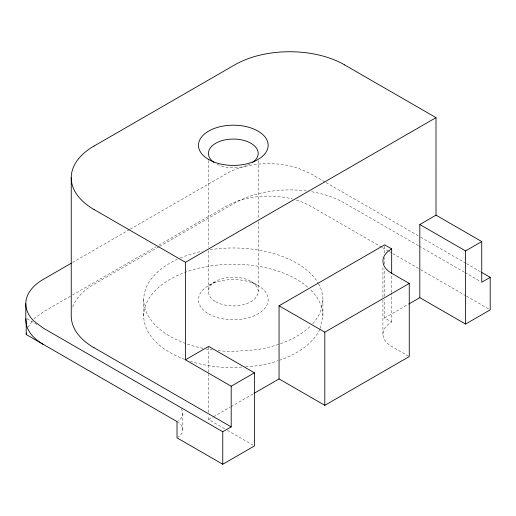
<?xml version="1.0" encoding="UTF-8"?>
<svg xmlns="http://www.w3.org/2000/svg" width="516" height="516" viewBox="0 0 516 516"><rect width="100%" height="100%" fill="white"/><g stroke="black" fill="none" stroke-linecap="round" stroke-linejoin="round"><path stroke-width="0.39" stroke-dasharray="2.58 1.94" d="M224.628 428.757L208.683 419.553L208.683 415.535M208.683 412.316L208.683 372.933M208.683 372.133L208.683 346.41M382.924 334.226L382.924 298.055M382.924 297.255L382.924 265.908M408.588 356.182L391.67 346.41A29.857 17.241 0 0 1 391.67 322.036L384.633 317.972L384.633 299.486M384.633 296.268L384.633 268.939M384.633 264.121L384.633 257.69M384.633 252.866L384.633 244.829M391.67 322.036L391.67 293.101M391.67 292.295L391.67 274.615M318.514 283.716A89.578 51.716 0 0 1 322.893 299.686L319.843 313.148A89.578 51.716 0 0 1 311.464 325.035M320.004 328.608L322.893 315.94L322.893 299.686M27.832 327.331L32.424 320.933M33.798 319.017L43.292 311.877L71.821 295.404M72.511 262.496L129.568 229.555M130.264 229.156L226.279 173.724A59.721 34.475 0 0 1 298.364 168.242L310.735 173.724L325.338 182.154M72.511 295.004L156.006 246.803M158.786 245.19L226.279 206.226A59.721 34.475 0 0 1 292.501 199.034M158.773 246.88L94.06 284.226A77.716 44.873 0 0 0 72.195 308.955M159.47 246.474L234.632 203.104A77.722 44.892 0 0 1 306.581 190.985M208.683 285.464L215.72 281.401M208.683 419.553L212.863 417.141M213.56 416.735L230.284 407.079M230.981 406.679L253.279 393.805M384.633 317.972L408.092 304.427M241.798 367.011L233.316 367.656A89.578 51.716 0 0 1 190.701 361.426M245.655 366.715L256.497 365.896A89.578 51.716 0 0 0 278.105 360.729M326.035 182.554L419.94 236.773M420.637 237.173L465.851 263.283M466.548 263.682L480.461 271.713M418.399 245.68L344.611 203.098A77.722 44.892 0 0 0 310.529 191.559M419.095 246.08L464.342 272.19M465.039 272.59L480.351 281.433M381.685 247.19L310.735 206.226A59.721 34.475 0 0 0 295.487 199.847M382.382 247.596L388.638 251.208M389.335 251.608L392.121 253.214M392.811 253.62L419.94 269.281M420.637 269.681L465.851 295.784M466.548 296.19L490.2 309.845M250.911 281.401L257.948 285.464M227.395 430.357L253.04 445.166M26.897 318.662L37.371 324.706M258.2 160.65L258.2 218.474M258.2 221.686L258.2 291.559M208.432 160.65L208.432 247.39M208.432 250.602L208.432 291.559M182.845 413.458L182.845 429.712M143.738 299.686L143.738 315.94M177.014 421.585A19.905 11.494 0 0 1 177.723 437.4M181.122 408.782A19.905 11.494 0 0 1 177.723 421.153M319.843 329.324A89.578 51.716 0 0 1 279.646 360.2M184.702 359.375A89.578 51.716 0 0 1 169.764 279.491A89.578 51.716 0 0 1 308.233 287.586M310.89 290.082A89.578 51.716 0 0 1 322.893 315.94M218.01 350.641A89.578 51.716 0 0 0 233.316 351.402L256.497 349.719A89.578 51.716 0 0 0 310.89 325.622M212.463 349.983A89.578 51.716 0 0 1 206.136 348.964M202.962 348.345A89.578 51.716 0 0 1 144.944 308.155A89.578 51.716 0 0 1 177.356 259.303M180.232 258.026A89.578 51.716 0 0 1 202.169 251.195M210.128 249.731A89.578 51.716 0 0 1 318.146 283.071M250.247 163.953A24.884 14.364 0 0 1 217.081 164.307M215.72 301.718A24.884 14.364 0 0 0 257.349 295.275A24.884 14.364 0 0 0 226.872 277.679A24.884 14.364 0 0 0 215.72 301.718M208.683 313.909A34.836 20.111 0 0 0 266.966 304.892A34.836 20.111 0 0 0 224.299 280.259A34.836 20.111 0 0 0 208.683 313.909"/><path stroke-width="0.77" d="M71.124 263.302L43.292 279.369A59.721 34.475 0 0 0 33.798 320.984L43.292 328.124L222.757 431.744L231.194 426.9L231.194 386.226L185.457 359.813L185.457 262.302L94.054 209.528M185.457 359.813L208.683 346.41L254.427 372.823L254.427 445.966L222.757 464.252L177.014 437.839L177.014 421.585L26.2 334.51L26.2 320.578M279.059 378.918L279.059 305.782L384.633 244.829L391.67 248.893A29.857 17.241 0 0 0 391.67 273.274L409.265 283.432L409.265 356.569L324.809 405.331L279.059 378.918L253.975 393.405M324.809 405.331L324.809 332.188L409.265 283.432M391.67 273.809L391.67 248.893M408.782 304.027L419.818 297.655L419.818 224.512L436.014 215.159L436.007 117.648L344.611 64.913M419.818 297.655L465.567 324.067L465.567 250.924L481.744 241.565L436.014 215.159M481.744 241.565L481.744 282.233L490.2 277.337L481.854 272.519M43.292 344.378A59.721 34.475 0 0 1 25.8 320.004L26.064 318.836M26.2 334.51L26.522 333.078M94.06 146.047L234.632 64.919A77.722 44.879 0 0 1 344.649 64.893M185.457 262.302L436.007 117.648M231.194 386.226L254.427 372.823M465.567 324.067L490.2 309.845L490.2 277.337M419.818 224.512L465.567 250.924M279.059 305.782L324.809 332.188M94.054 347.707L231.194 426.9M222.757 431.744L222.757 464.252M71.247 177.788L71.247 315.966A77.716 44.873 0 0 0 94.022 347.726M25.8 303.75L25.8 320.004M94.047 209.528A77.716 44.879 0 0 1 94.022 146.022M213.863 162.379A24.884 14.364 0 0 1 216.391 142.893A24.884 14.364 0 0 1 250.241 142.893A24.884 14.364 0 0 1 252.769 162.379M208.683 159.515A34.836 20.111 0 0 0 266.966 150.504A34.836 20.111 0 0 0 224.299 125.872A34.836 20.111 0 0 0 208.683 159.515"/></g></svg>
